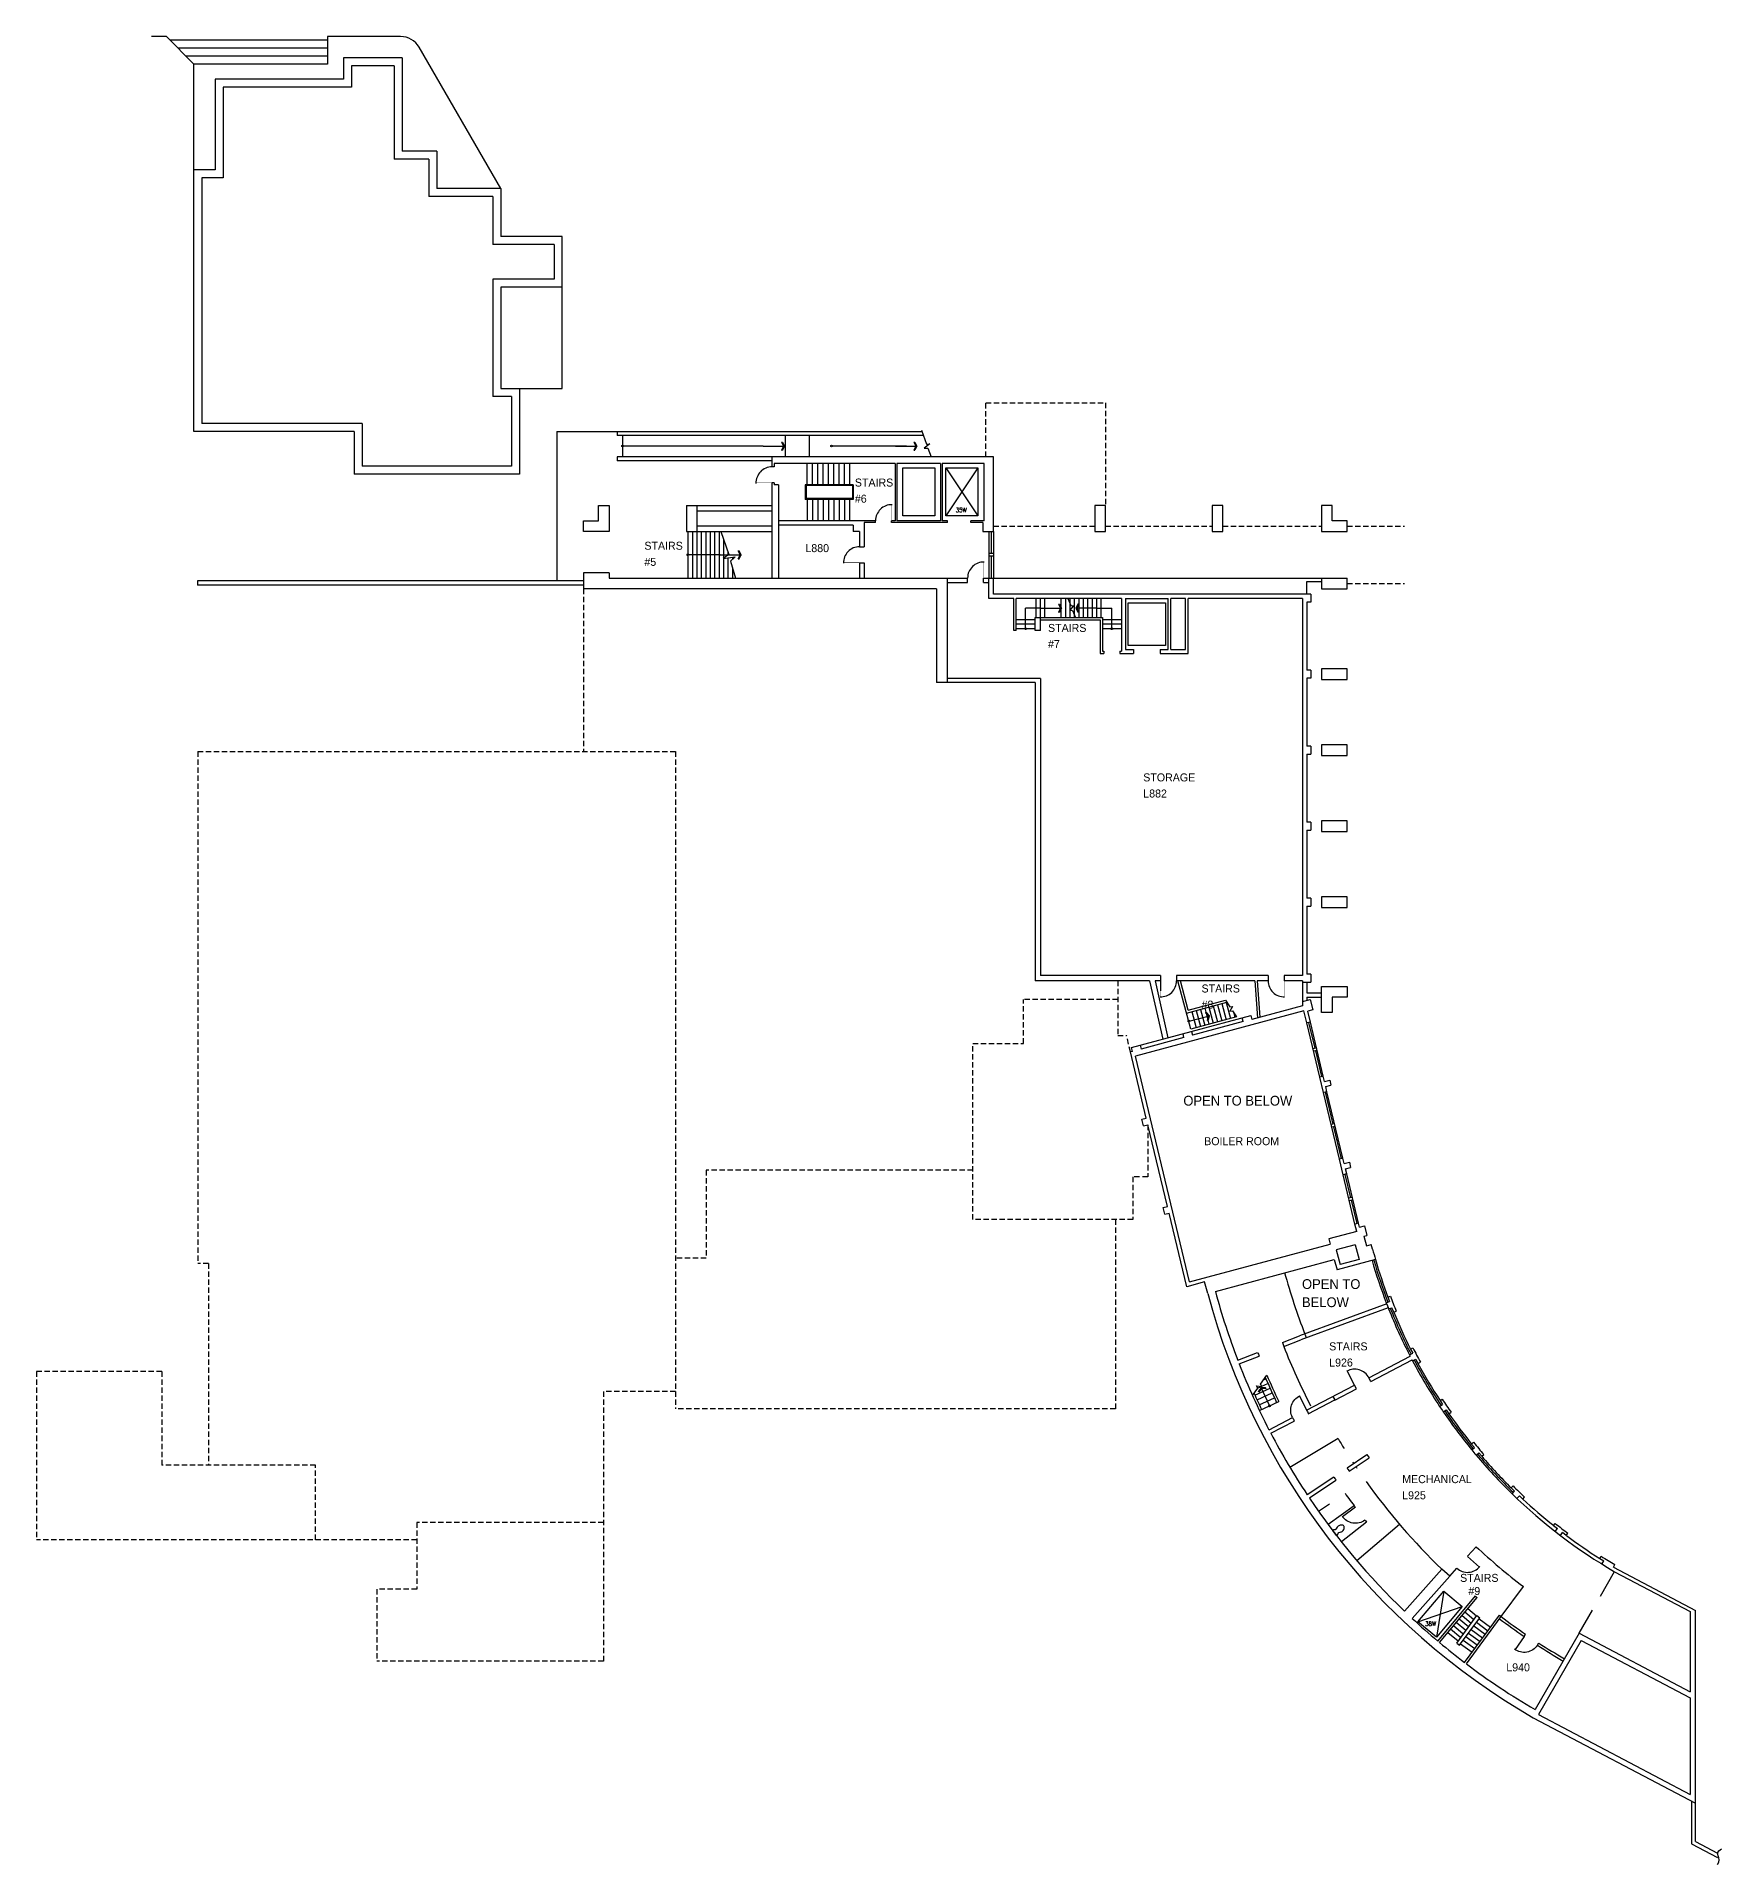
# Model space of a CAD drawing. Extents: x 1035 to 9059, y 37 to 4156.
# Drawn here: x 5269 to 9059, y 37 to 4148 of the extents above; entities that cross this region are included whole.
import ezdxf

# ---------------------------------------------------------------- set-up
doc = ezdxf.new("R2010")
doc.units = 0
doc.header["$LTSCALE"] = 96
doc.header["$MEASUREMENT"] = 0
doc.linetypes.add('HIDDEN2', pattern=[0.1875, 0.125, -0.0625])
doc.layers.get('0').update_dxf_attribs({"linetype": 'CONTINUOUS'})
for name, color, linetype in [('A-ANNO-RNUM', 4, 'CONTINUOUS'), ('A-ANNO-TEXT', 4, 'CONTINUOUS'), ('A-DOOR-EXST', 8, 'CONTINUOUS'), ('A-GLAZ-EXST', 30, 'CONTINUOUS'), ('A-GLAZ-SILL-EXST', 34, 'CONTINUOUS'), ('A-OVHD-EXST', 30, 'HIDDEN2'), ('A-VERT-STRS', 34, 'CONTINUOUS'), ('A-WALL-EXST', 7, 'CONTINUOUS'), ('A-WALL-SHFT-EXST', 34, 'CONTINUOUS'), ('P-FIXT', 3, 'CONTINUOUS')]:
    doc.layers.add(name, color=color, linetype=linetype)
doc.styles.add('ARIAL', font='arial.ttf')
doc.styles.add('PP-FPLL-unverified$0$STANDARD', font='ROMANS.shx', dxfattribs={"width": 0.85})

# ---------------------------------------------------------------- blocks, each defined once
blk = doc.blocks.new('ARROW')
for p, q in [((0, 0), (47.9, 0)), ((41, 9), (45.5, 0)), ((41, 9), (43.2, 9)), ((45.5, 0), (41, -9)), ((43.2, 9), (47.7, 0)), ((47.7, 0), (43.2, -9)), ((41, -9), (43.2, -9))]:
    blk.add_line(p, q)
for points in [[(41, 9), (45.5, 0), (43.2, 9), (47.7, 0)], [(41, -9), (45.5, 0), (43.2, -9), (47.7, 0)]]:
    blk.add_solid(points)
blk = doc.blocks.new('90S1')
blk.add_line((-0.5, 0), (-0.5, 1))
blk.add_arc((-0.5, 0), 1, 0, 91.707)
blk = doc.blocks.new('TOILET3')
for p, q in [((0, -7), (0, 7)), ((2.5, 7), (0, 7)), ((5.6, 5), (2.5, 7)), ((7.2, 5), (5.6, 5)), ((12.3, 6.8), (7.2, 5)), ((2.5, -7), (0, -7)), ((5.6, -5), (2.5, -7)), ((7.2, -5), (5.6, -5)), ((12.3, -6.8), (7.2, -5))]:
    blk.add_line(p, q)
for centre, radius, start, end in [((15.7, -3.1), 10.5, 90, 108.8354), ((16.2, -0.6), 8.05, 71.1646, 93.7754), ((15.2, -6.5), 14, 57.6462, 74.7553), ((16.2, -4), 11.3, 36.0611, 55.3641), ((20.1, 0), 5.93, 360, 26.7012), ((20.1, 0), 5.93, 333.2988, 0), ((15.7, 3.1), 10.5, 251.1646, 270), ((15.7, 3.1), 10.5, 270, 288.8354), ((15.7, 5.9), 13.2, 284.9626, 301.7838), ((16.2, 4), 11.3, 304.6359, 323.9389)]:
    blk.add_arc(centre, radius, start, end)

msp = doc.modelspace()

# ---------------------------------------------------------------- linework, layer by layer
at = {"layer": 'A-ANNO-TEXT'}
for p, q in [((6904, 3227), (6587.5, 3227)), ((7226.2, 3227), (7057.6, 3227)), ((6806.8, 2982.5), (6734.5, 2982.5)), ((7527.3, 2862.6), (7494.1, 2862.6)), ((7494.1, 2816), (7494.1, 2862.6)), ((7655, 2862.6), (7688.1, 2862.6)), ((7688.1, 2816), (7688.1, 2862.6))]:
    msp.add_line(p, q, dxfattribs=at)
msp.add_lwpolyline([(9050, 36.6), (9053.3, 41.9), (9054.1, 46.8), (9053.3, 51.3), (9051.8, 55.6), (9050.8, 59.6), (9051, 63.6), (9053.4, 67.5), (9059, 71.6)], dxfattribs=at)
for centre in [(6587.5, 3227), (7057.6, 3227), (6734.5, 2982.5), (7494.1, 2816), (7688.1, 2816), (7861, 1933.5), (8042.7, 1067.8)]:
    msp.add_circle(centre, 2, dxfattribs=at)
at = {"layer": 'A-DOOR-EXST'}
for points in [[(6923.5, 3180, 0.422967), (6887.5, 3142.9)], [(7193.6, 3094.9, 0.422967), (7156.5, 3059)], [(7120.5, 3000.5, 0.422967), (7084.5, 2963.4)], [(7400.6, 2965.9, 0.422967), (7363.5, 2930)], [(7796.4, 1988, 0.422967), (7833.5, 2024)], [(8039.5, 2024, 0.422967), (8076.6, 1988)]]:
    msp.add_lwpolyline(points, format="xyb", dxfattribs=at)
at = {"layer": 'A-DOOR-EXST', "const_width": 1}
for points in [[(6923.5, 3144), (6887.5, 3144)], [(7192.5, 3059), (7192.5, 3095)], [(7120.5, 2964.5), (7084.5, 2964.5)], [(7399.5, 2930), (7399.5, 2966)], [(7797.5, 2024), (7797.5, 1988)], [(8075.5, 2024), (8075.5, 1988)]]:
    msp.add_lwpolyline(points, dxfattribs=at)
at = {"layer": 'A-GLAZ-EXST'}
for p, q in [((7416.5, 3035), (7416.5, 2985.5)), ((7421.5, 2985.5), (7411.5, 2985.5)), ((7421.5, 2979.5), (7411.5, 2979.5)), ((7416.5, 2979.5), (7416.5, 2930))]:
    msp.add_line(p, q, dxfattribs=at)
at = {"layer": 'A-GLAZ-EXST', "extrusion": (0, 0, -1)}
for p, q in [((8130.5, 1930.2), (8144.3, 1872.3)), ((8145.7, 1866.5), (8159.6, 1808.6)), ((8168, 1773.6), (8185.2, 1701.6)), ((8186.6, 1695.8), (8203.8, 1623.8)), ((8212.2, 1588.8), (8224.8, 1536.3)), ((8226.1, 1530.5), (8238.7, 1478))]:
    msp.add_line(p, q, dxfattribs=at)
at = {"layer": 'A-GLAZ-EXST'}
for start, end in [(196.1625, 200.9633), (201.6844, 207.1242), (207.8452, 213.546), (214.267, 219.3822), (220.1033, 225.804)]:
    msp.add_arc((9421.9, 1727.8), 1192, start, end, dxfattribs=at)
at = {"layer": 'A-GLAZ-SILL-EXST'}
for p, q in [((7411.5, 3035), (7411.5, 2930)), ((7421.5, 3035), (7421.5, 2930)), ((8148.2, 1873.3), (8140.4, 1871.4)), ((8149.6, 1867.4), (8141.8, 1865.6)), ((8189.1, 1702.6), (8181.3, 1700.7)), ((8190.5, 1696.7), (8182.7, 1694.9)), ((8228.6, 1537.2), (8220.9, 1535.4)), ((8230, 1531.4), (8222.3, 1529.5))]:
    msp.add_line(p, q, dxfattribs=at)
at = {"layer": 'A-GLAZ-SILL-EXST', "extrusion": (0, 0, -1)}
for p, q in [((8155.7, 1807.7), (8126.6, 1929.3)), ((8163.5, 1809.6), (8134.4, 1931.1)), ((8199.9, 1622.9), (8164.1, 1772.7)), ((8207.7, 1624.8), (8171.8, 1774.5)), ((8234.8, 1477), (8208.3, 1587.9)), ((8242.6, 1478.9), (8216.1, 1589.8))]:
    msp.add_line(p, q, dxfattribs=at)
at = {"layer": 'A-GLAZ-SILL-EXST'}
for radius, start, end in [(1196, 196.1548, 200.9633), (1188, 196.1625, 200.4569), (1196, 201.6819, 207.1242), (1188, 202.1933, 206.6177), (1196, 207.8428, 213.546), (1188, 208.3541, 213.0395), (1196, 214.2646, 219.3847), (1188, 214.7759, 218.8733), (1196, 220.1033, 225.8065), (1188, 220.6097, 225.2951)]:
    msp.add_arc((9421.9, 1727.8), radius, start, end, dxfattribs=at)
at = {"layer": 'A-OVHD-EXST', "linetype": 'HIDDEN2'}
for p, q in [((7404.5, 3203), (7404.5, 3324)), ((7404.5, 3324), (7673.5, 3324)), ((7673.5, 3324), (7673.5, 3093))]:
    msp.add_line(p, q, dxfattribs=at)
at = {"layer": 'A-OVHD-EXST'}
for p, q in [((7421.5, 3047), (7649.5, 3047)), ((7673.5, 3047), (7913.5, 3047)), ((7937.5, 3047), (8159.5, 3047)), ((8217.5, 3047), (8346.3, 3047)), ((6499.5, 2906), (6499.5, 2540)), ((8217.5, 2918), (8346.3, 2918)), ((5632.5, 2540), (6706.5, 2540)), ((5632.5, 2540), (5632.5, 1388)), ((6706.5, 2540), (6706.5, 1061)), ((7701.5, 2024), (7701.5, 1901)), ((7701.5, 1982), (7489.5, 1982)), ((7489.5, 1883), (7489.5, 1982)), ((7701.5, 1901), (7721, 1901)), ((7375.5, 1487), (7375.5, 1883)), ((7375.5, 1883), (7489.5, 1883)), ((7768.5, 1699.8), (7768.5, 1583)), ((7375.5, 1598), (6775.5, 1598)), ((6775.5, 1598), (6775.5, 1400)), ((7768.5, 1583), (7735.5, 1583)), ((7735.5, 1583), (7735.5, 1487)), ((7735.5, 1487), (7375.5, 1487)), ((7696.5, 1487), (7696.5, 1061)), ((6775.5, 1400), (6706.5, 1400)), ((5656.5, 1388), (5632.5, 1388)), ((5656.5, 1388), (5656.5, 935)), ((5551.5, 1145), (5269.5, 1145)), ((5269.5, 1145), (5269.5, 767)), ((5551.5, 1145), (5551.5, 935)), ((6706.5, 1100), (6544.5, 1100)), ((6544.5, 1100), (6544.5, 494)), ((7696.5, 1061), (6706.5, 1061)), ((5896.5, 935), (5551.5, 935)), ((5896.5, 767), (5896.5, 935)), ((6544.5, 806), (6124.5, 806)), ((6124.5, 806), (6124.5, 656)), ((6124.5, 767), (5269.5, 767)), ((6124.5, 656), (6034.5, 656)), ((6034.5, 656), (6034.5, 494)), ((6544.5, 494), (6034.5, 494))]:
    msp.add_line(p, q, dxfattribs=at)
at = {"layer": 'A-OVHD-EXST', "extrusion": (0, 0, -1)}
msp.add_line((7729.8, 1864.2), (7721, 1901), dxfattribs=at)
at = {"layer": 'A-VERT-STRS'}
for p, q in [((5923.5, 4140), (5569.5, 4140)), ((5923.5, 4122), (5587.5, 4122)), ((5923.5, 4104), (5605.5, 4104)), ((6439.5, 3260), (6439.5, 2924)), ((6439.5, 3260), (7260.7, 3260)), ((6575.5, 3260), (6575.5, 3251)), ((7263.8, 3251), (6575.5, 3251)), ((6587.5, 3251), (6587.5, 3203)), ((6953.5, 3251), (6953.5, 3203)), ((7007.5, 3251), (7007.5, 3203)), ((6575.5, 3203), (6575.5, 3194)), ((6923.5, 3203), (6575.5, 3203)), ((6923.5, 3194), (6575.5, 3194)), ((7002.5, 3140), (7002.5, 3188)), ((7014.5, 3140), (7014.5, 3188)), ((7026.5, 3140), (7026.5, 3188)), ((7038.5, 3140), (7038.5, 3188)), ((7050.5, 3140), (7050.5, 3188)), ((7062.5, 3140), (7062.5, 3188)), ((7074.5, 3140), (7074.5, 3188)), ((7086.5, 3140), (7086.5, 3188)), ((7098.5, 3138), (7098.5, 3188)), ((7106.5, 3140), (6998.5, 3140)), ((6998.5, 3140), (6998.5, 3107)), ((7104.5, 3138), (7000.5, 3138)), ((7000.5, 3138), (7000.5, 3109)), ((7104.5, 3138), (7104.5, 3109)), ((7106.5, 3140), (7106.5, 3107)), ((7106.5, 3107), (6998.5, 3107)), ((7104.5, 3109), (7000.5, 3109)), ((7002.5, 3107), (7002.5, 3059)), ((7014.5, 3107), (7014.5, 3059)), ((7026.5, 3107), (7026.5, 3059)), ((7038.5, 3107), (7038.5, 3059)), ((7050.5, 3107), (7050.5, 3059)), ((7062.5, 3107), (7062.5, 3059)), ((7074.5, 3107), (7074.5, 3059)), ((7086.5, 3107), (7086.5, 3059)), ((7098.5, 3059), (7098.5, 3109)), ((6734.5, 3035), (6734.5, 2930)), ((6744.5, 3035), (6744.5, 2930)), ((6754.5, 3035), (6754.5, 2930)), ((6764.5, 3035), (6764.5, 2930)), ((6774.5, 3035), (6774.5, 2930)), ((6784.5, 3035), (6784.5, 2930)), ((6794.5, 3035), (6794.5, 2930)), ((6804.5, 3035), (6804.5, 2930)), ((6814.5, 3017.6), (6814.5, 2930)), ((6824.5, 2988.7), (6824.5, 2981.6)), ((6824.5, 2975.6), (6824.5, 2930)), ((6834.5, 2977.1), (6834.5, 2972)), ((6834.5, 2954.1), (6834.5, 2930)), ((7517.5, 2841.2), (7517.5, 2884)), ((7527.5, 2841.2), (7527.5, 2884)), ((7537.5, 2841.2), (7537.5, 2884)), ((7573.5, 2884), (7573.5, 2841.2)), ((7583.5, 2884), (7583.5, 2841.2)), ((7589, 2884), (7595.5, 2867.9)), ((7593.5, 2884), (7593.5, 2841.2)), ((7603.5, 2884), (7603.5, 2841.2)), ((7613.5, 2884), (7613.5, 2841.2)), ((7623.5, 2884), (7623.5, 2841.2)), ((7633.5, 2884), (7633.5, 2841.2)), ((7643.5, 2884), (7643.5, 2841.2)), ((7653.5, 2884), (7653.5, 2841.2)), ((7663.5, 2884), (7663.5, 2841.2)), ((7601.9, 2867.4), (7593.3, 2857.8)), ((7593.3, 2857.8), (7599.8, 2857.2)), ((7595.5, 2867.9), (7601.9, 2867.4)), ((7599.8, 2857.2), (7606.2, 2841.2)), ((7515.5, 2836), (7472.7, 2836)), ((7515.5, 2826), (7472.7, 2826)), ((7515.5, 2816), (7472.7, 2816)), ((7709.5, 2836), (7666.7, 2836)), ((7709.5, 2826), (7666.7, 2826)), ((7709.5, 2816), (7666.7, 2816)), ((7943.6, 1980.5), (7953.2, 1965.8)), ((7959.4, 1966.5), (7953, 1955.7)), ((7953, 1955.7), (7959.3, 1956.4)), ((7953.2, 1965.8), (7959.4, 1966.5)), ((7959.3, 1956.4), (7968.1, 1942.8)), ((8015.9, 1107.7), (8012.9, 1113.2)), ((8012.9, 1113.2), (8025.3, 1111.4)), ((8015.8, 1108), (8024, 1111.6)), ((8022.3, 1116.9), (8036.5, 1137.3)), ((8025.3, 1111.4), (8022.3, 1116.9)), ((8025, 1112.1), (8039, 1118.4)), ((8029.2, 1126.8), (8034.4, 1129.1)), ((8004.4, 1091.1), (8015.9, 1107.7)), ((8009.6, 1092.2), (8043.8, 1107.7)), ((8014.6, 1081.3), (8048.6, 1097)), ((8019.6, 1070.4), (8053.5, 1086.4)), ((8020, 1057.4), (8063.3, 1078.2)), ((8196.6, 994.4), (8088.5, 929.7)), ((8152.4, 830.9), (8177.4, 847.8)), ((8232.6, 843.5), (8174.5, 801)), ((8261, 806.7), (8204.6, 762)), ((8238.6, 720.5), (8334.6, 802.2)), ((8487.8, 729.6), (8507.2, 751.3)), ((8447.8, 684.7), (8463.9, 702.7)), ((8563.7, 594), (8613.5, 661.7)), ((8786.7, 639.7), (8818.7, 695.1)), ((8484.3, 562.6), (8462.7, 580.7)), ((8463.6, 534.4), (8509.2, 596.3)), ((8490.3, 570.7), (8469.1, 588.4)), ((8470, 529.7), (8515.6, 591.6)), ((8496.2, 578.7), (8475.5, 596.1)), ((8502.2, 586.8), (8481.9, 603.7)), ((8508.1, 594.9), (8488.3, 611.4)), ((8508, 581.3), (8533.8, 562.3)), ((8509.2, 596.3), (8515.6, 591.6)), ((8514, 589.3), (8539.7, 570.4)), ((8738.7, 556.5), (8768.7, 608.5)), ((8466.5, 538.4), (8443.4, 557.7)), ((8472.5, 546.5), (8449.8, 565.4)), ((8478.4, 554.5), (8456.2, 573.1)), ((8478.4, 541), (8504.1, 522)), ((8484.3, 549.1), (8510.1, 530.1)), ((8490.2, 557.1), (8516, 538.2)), ((8496.2, 565.2), (8521.9, 546.2)), ((8502.1, 573.2), (8527.9, 554.3)), ((8463.6, 534.4), (8470, 529.7)), ((8472.4, 533), (8498.2, 514))]:
    msp.add_line(p, q, dxfattribs=at)
at = {"layer": 'A-VERT-STRS', "extrusion": (0, 0, -1)}
for p, q in [((7865.8, 1915.4), (7836.7, 2024)), ((7859.8, 1958.1), (7842.2, 2024)), ((7856.1, 1951.6), (7946.6, 1975.9)), ((7859.8, 1958.1), (7943.6, 1980.5)), ((7945, 1975.5), (7954.7, 1939.2)), ((7968.1, 1942.8), (7865.8, 1915.4)), ((7867.7, 1954.7), (7877.4, 1918.5)), ((7877.4, 1957.3), (7887.1, 1921.1)), ((7887, 1959.9), (7896.7, 1923.7)), ((7896.7, 1962.5), (7906.4, 1926.3)), ((7906.3, 1965.1), (7916, 1928.9)), ((7916, 1967.7), (7925.7, 1931.5)), ((7925.7, 1970.3), (7935.4, 1934.1)), ((7935.3, 1972.9), (7945, 1936.6)), ((7961.3, 1953.3), (7964.3, 1941.8))]:
    msp.add_line(p, q, dxfattribs=at)
at = {"layer": 'A-VERT-STRS'}
for points in [[(7259.7, 3263), (7270.7, 3231), (7278.7, 3232), (7265.7, 3222), (7273.7, 3222), (7281.7, 3203)], [(6808.5, 3035), (6826.5, 2983), (6813.5, 2974), (6840.5, 2978), (6830.5, 2968), (6841.5, 2930)]]:
    msp.add_lwpolyline(points, dxfattribs=at)
for centre, radius, start, end in [((9573, 1786.1), 1554, 195.599, 200.9985), ((9517.7, 1777.7), 1554, 201.7577, 207.1593), ((9421.9, 1727.8), 1511.2, 203.2094, 205.5563), ((9421.9, 1727.8), 1506, 203.0845, 205.5558), ((9421.9, 1727.8), 1548.7, 204.0721, 205.5594), ((9421.9, 1727.8), 1428, 210.9023, 211.9465), ((9421.9, 1727.8), 1428, 213.3914, 213.5812), ((9421.9, 1727.8), 1428, 213.913, 214.0735), ((9421.9, 1727.8), 1482, 215.305, 216.8179), ((9421.9, 1727.8), 1428, 215.5182, 225.9984), ((9421.9, 1727.8), 1482, 218.211, 218.4293), ((9421.9, 1727.8), 1338, 226.8715, 232.8289)]:
    msp.add_arc(centre, radius, start, end, dxfattribs=at)
at = {"layer": 'A-WALL-EXST'}
for p, q in [((5561.5, 4148), (5527.8, 4148)), ((5623.5, 4086), (5561.5, 4148)), ((5923.5, 4148), (5923.5, 4086)), ((6088.3, 4148), (5923.5, 4148)), ((6313.5, 3806), (6129.9, 4124)), ((5623.5, 3260), (5623.5, 4086)), ((5923.5, 4086), (5623.5, 4086)), ((5959.5, 4100), (5959.5, 4052)), ((6091.5, 4100), (5959.5, 4100)), ((5977.5, 4082), (5977.5, 4034)), ((6073.5, 4082), (5977.5, 4082)), ((6073.5, 4082), (6073.5, 3872)), ((6091.5, 4100), (6091.5, 3890)), ((5671.5, 4052), (5671.5, 3848)), ((5959.5, 4052), (5671.5, 4052)), ((5689.5, 4034), (5689.5, 3830)), ((5977.5, 4034), (5689.5, 4034)), ((6151.5, 3872), (6073.5, 3872)), ((6169.5, 3890), (6091.5, 3890)), ((6151.5, 3872), (6151.5, 3788)), ((6169.5, 3890), (6169.5, 3806)), ((5671.5, 3848), (5623.5, 3848)), ((5641.5, 3830), (5641.5, 3278)), ((5689.5, 3830), (5641.5, 3830)), ((6295.5, 3788), (6151.5, 3788)), ((6313.5, 3806), (6169.5, 3806)), ((6295.5, 3788), (6295.5, 3680)), ((6313.5, 3806), (6313.5, 3698)), ((6433.5, 3680), (6295.5, 3680)), ((6451.5, 3698), (6313.5, 3698)), ((6433.5, 3680), (6433.5, 3602)), ((6451.5, 3356), (6451.5, 3698)), ((6433.5, 3602), (6295.5, 3602)), ((6295.5, 3602), (6295.5, 3338)), ((6451.5, 3584), (6313.5, 3584)), ((6313.5, 3584), (6313.5, 3356)), ((6337.5, 3338), (6295.5, 3338)), ((6313.5, 3356), (6451.5, 3356)), ((6337.5, 3338), (6337.5, 3182)), ((6355.5, 3356), (6355.5, 3164)), ((5983.5, 3260), (5623.5, 3260)), ((6001.5, 3278), (5641.5, 3278)), ((5983.5, 3260), (5983.5, 3164)), ((6001.5, 3278), (6001.5, 3182)), ((6337.5, 3182), (6001.5, 3182)), ((7421.5, 3203), (6923.5, 3203)), ((6923.5, 3203), (6923.5, 3180)), ((6928.7, 3180), (6923.5, 3180)), ((7200.5, 3188), (6928.7, 3188)), ((6928.7, 3188), (6928.7, 3180)), ((7200.5, 3188), (7200.5, 3059)), ((7302.5, 3188), (7204.5, 3188)), ((7204.5, 3188), (7204.5, 3059)), ((7302.5, 3188), (7302.5, 3059)), ((7400.5, 3188), (7306.5, 3188)), ((7306.5, 3188), (7306.5, 3059)), ((7400.5, 3059), (7400.5, 3188)), ((7421.5, 3035), (7421.5, 3203)), ((6355.5, 3164), (5983.5, 3164)), ((6923.5, 3144), (6923.5, 2930)), ((6928.7, 3144), (6923.5, 3144)), ((6928.7, 3144), (6928.7, 3140)), ((6938.5, 3140), (6928.7, 3140)), ((6938.5, 3140), (6938.5, 2930)), ((6731.5, 3093), (6731.5, 3035)), ((6731.5, 3093), (6923.5, 3093)), ((6755.5, 3035), (6755.5, 3093)), ((7673.5, 3093), (7649.5, 3093)), ((7649.5, 3093), (7649.5, 3035)), ((7673.5, 3035), (7673.5, 3093)), ((7913.5, 3093), (7913.5, 3035)), ((7937.5, 3093), (7913.5, 3093)), ((7937.5, 3035), (7937.5, 3093)), ((6755.5, 3081), (6923.5, 3081)), ((6923.5, 3047), (6755.5, 3047)), ((7156.5, 3059), (6938.5, 3059)), ((7106.5, 3049), (6938.5, 3049)), ((7106.5, 3049), (7106.5, 3035)), ((7156.5, 3055), (7130.5, 3055)), ((7130.5, 3055), (7130.5, 3000.5)), ((7156.5, 3055), (7156.5, 3059)), ((7200.5, 3059), (7192.5, 3059)), ((7192.5, 3055), (7192.5, 3059)), ((7318.5, 3055), (7192.5, 3055)), ((7302.5, 3059), (7204.5, 3059)), ((7318.5, 3059), (7306.5, 3059)), ((7318.5, 3055), (7318.5, 3059)), ((7400.5, 3059), (7370.5, 3059)), ((7370.5, 3055), (7370.5, 3059)), ((7397.5, 3055), (7370.5, 3055)), ((7397.5, 3055), (7397.5, 3035)), ((6731.5, 3035), (6923.5, 3035)), ((7120.5, 3035), (7106.5, 3035)), ((7120.5, 3035), (7120.5, 3000.5)), ((7397.5, 3035), (7421.5, 3035)), ((7649.5, 3035), (7673.5, 3035)), ((7913.5, 3035), (7937.5, 3035)), ((7120.5, 3000.5), (7130.5, 3000.5)), ((7120.5, 2964.5), (7120.5, 2930)), ((7120.5, 2964.5), (7130.5, 2964.5)), ((7130.5, 2964.5), (7130.5, 2930)), ((6499.5, 2924), (5631.5, 2924)), ((5631.5, 2924), (5631.5, 2914)), ((6499.5, 2942), (6499.5, 2906)), ((6557.5, 2942), (6499.5, 2942)), ((6557.5, 2942), (6557.5, 2930)), ((6557.5, 2930), (7363.5, 2930)), ((7317.5, 2930), (7317.5, 2695)), ((7317.5, 2920), (7363.5, 2920)), ((7363.5, 2920), (7363.5, 2930)), ((7399.5, 2930), (8217.5, 2930)), ((7399.5, 2920), (7399.5, 2930)), ((7399.5, 2920), (7411.5, 2920)), ((7411.5, 2884), (7411.5, 2930)), ((7421.5, 2894), (7421.5, 2930)), ((8126.5, 2894), (8126.5, 2922)), ((8126.5, 2922), (8159.5, 2922)), ((8159.5, 2930), (8159.5, 2906)), ((8217.5, 2906), (8217.5, 2930)), ((6499.5, 2914), (5631.5, 2914)), ((7293.5, 2906), (6499.5, 2906)), ((7293.5, 2906), (7293.5, 2695)), ((7467.5, 2884), (7411.5, 2884)), ((8135.5, 2894), (7421.5, 2894)), ((7467.5, 2812), (7467.5, 2884)), ((7709.5, 2884), (7472.7, 2884)), ((7472.7, 2812), (7472.7, 2884)), ((7709.5, 2884), (7709.5, 2765.2)), ((7718.5, 2884), (7718.5, 2769)), ((7718.5, 2884), (7814.5, 2884)), ((7814.5, 2769), (7814.5, 2884)), ((8116.5, 2884), (7859.5, 2884)), ((7859.5, 2760), (7859.5, 2884)), ((8116.5, 2884), (8116.5, 2036)), ((8135.5, 2894), (8135.5, 2876)), ((8159.5, 2906), (8217.5, 2906)), ((7515.5, 2841.2), (7666.7, 2841.2)), ((7515.5, 2812), (7515.5, 2841.2)), ((7527.5, 2812), (7527.5, 2841.2)), ((7666.7, 2841.2), (7666.7, 2765.2)), ((8126.5, 2876), (8126.5, 2723)), ((8135.5, 2876), (8126.5, 2876)), ((7472.7, 2812), (7467.5, 2812)), ((7527.5, 2812), (7515.5, 2812)), ((7527.5, 2836), (7661.5, 2836)), ((7661.5, 2836), (7661.5, 2760)), ((7661.5, 2760), (7670.1, 2760)), ((7666.7, 2765.2), (7670.1, 2765.2)), ((7670.1, 2765.2), (7670.1, 2760)), ((7706.1, 2765.2), (7706.1, 2760)), ((7706.1, 2765.2), (7709.5, 2765.2)), ((7706.1, 2760), (7736.5, 2760)), ((7718.5, 2769), (7736.5, 2769)), ((7736.5, 2769), (7736.5, 2760)), ((7796.5, 2769), (7796.5, 2760)), ((7796.5, 2769), (7814.5, 2769)), ((7796.5, 2760), (7859.5, 2760)), ((8135.5, 2723), (8126.5, 2723)), ((8135.5, 2723), (8135.5, 2705)), ((8217.5, 2726), (8159.5, 2726)), ((8159.5, 2726), (8159.5, 2702)), ((8217.5, 2702), (8217.5, 2726)), ((7515.5, 2695), (7293.5, 2695)), ((7527.5, 2704), (7317.5, 2704)), ((7515.5, 2695), (7515.5, 2024)), ((7527.5, 2704), (7527.5, 2036)), ((8135.5, 2705), (8126.5, 2705)), ((8126.5, 2705), (8126.5, 2552)), ((8159.5, 2702), (8217.5, 2702)), ((8135.5, 2552), (8126.5, 2552)), ((8135.5, 2552), (8135.5, 2534)), ((8159.5, 2555), (8159.5, 2531)), ((8217.5, 2555), (8159.5, 2555)), ((8217.5, 2531), (8217.5, 2555)), ((8126.5, 2534), (8135.5, 2534)), ((8126.5, 2534), (8126.5, 2381)), ((8159.5, 2531), (8217.5, 2531)), ((8135.5, 2381), (8126.5, 2381)), ((8126.5, 2363), (8135.5, 2363)), ((8126.5, 2363), (8126.5, 2210)), ((8135.5, 2381), (8135.5, 2363)), ((8217.5, 2384), (8159.5, 2384)), ((8159.5, 2384), (8159.5, 2360)), ((8159.5, 2360), (8217.5, 2360)), ((8217.5, 2360), (8217.5, 2384)), ((8135.5, 2210), (8126.5, 2210)), ((8126.5, 2192), (8135.5, 2192)), ((8126.5, 2192), (8126.5, 2039)), ((8135.5, 2210), (8135.5, 2192)), ((8217.5, 2213), (8159.5, 2213)), ((8159.5, 2213), (8159.5, 2189)), ((8159.5, 2189), (8217.5, 2189)), ((8217.5, 2189), (8217.5, 2213)), ((7772.9, 2024), (7515.5, 2024)), ((7797.5, 2036), (7527.5, 2036)), ((7772.9, 2024), (7802.5, 1893)), ((7785.2, 2024), (7814.1, 1896.1)), ((7797.5, 2024), (7785.2, 2024)), ((7797.5, 2036), (7797.5, 2001.4)), ((8039.5, 2036), (7833.5, 2036)), ((7833.5, 2036), (7833.5, 2024)), ((8009.5, 2024), (7833.5, 2024)), ((8009.5, 2024), (8015.2, 1940.7)), ((8014.7, 2024.3), (8020.4, 1942.1)), ((8039.5, 2024), (8014.8, 2024)), ((8039.5, 2036), (8039.5, 2024)), ((8116.5, 2036), (8075.5, 2036)), ((8075.5, 2036), (8075.5, 2024)), ((8116.5, 2024), (8075.5, 2024)), ((8116.5, 2024), (8116.5, 1967.9)), ((8116.5, 2021), (8135.5, 2021)), ((8135.5, 2039), (8126.5, 2039)), ((8126.5, 2021), (8126.5, 1997)), ((8135.5, 2039), (8135.5, 2021)), ((8126.5, 1997), (8159.5, 1997)), ((8126.5, 1987), (8159.5, 1987)), ((8126.5, 1987), (8126.5, 1979.9)), ((8120.1, 1956.4), (7741.3, 1854.9)), ((8116.5, 1967.9), (8002.8, 1937.4)), ((7850.2, 1896.5), (7753.6, 1870.6)), ((7983.5, 1932.2), (7869.5, 1901.7)), ((8238.8, 1460.5), (8175.9, 1443.6)), ((8175.9, 1443.6), (8179, 1431.9)), ((8244.8, 1469.7), (8256.4, 1472.8)), ((8254.9, 1449.6), (8261.5, 1451.4)), ((8254.9, 1449.6), (8260.6, 1428.3)), ((7862.8, 1347.2), (8179, 1431.9)), ((8235.3, 1430.5), (8192.8, 1419.1)), ((8192.8, 1419.1), (8201.6, 1386.2)), ((8235.3, 1430.5), (8244.1, 1397.6)), ((8260.6, 1428.3), (8271.5, 1431.3)), ((8274.4, 1420.2), (8271.5, 1431.3)), ((7920.9, 1325.5), (8188.3, 1397.2)), ((8188.3, 1397.2), (8194.5, 1374)), ((8280.9, 1397.1), (8194.5, 1374)), ((8244.1, 1397.6), (8201.6, 1386.2)), ((7896.6, 1346.7), (7856.3, 1335.9)), ((8306.1, 1297.3), (8109.9, 1225.2)), ((8309.4, 1288.9), (8113.2, 1216.8)), ((8305.1, 1299.9), (8312.6, 1302.8)), ((8308.8, 1312.6), (8314.4, 1314.8)), ((8308.8, 1312.6), (8312.6, 1302.8)), ((8310.5, 1286), (8318, 1288.8)), ((8321.9, 1279.1), (8318, 1288.8)), ((8321.9, 1279.1), (8327.5, 1281.2)), ((8071.7, 1210.2), (8109.9, 1225.2)), ((8074.4, 1201.6), (8113.2, 1216.8)), ((8359.8, 1195.6), (8365.2, 1198.3)), ((8359.8, 1195.6), (8364.6, 1186.2)), ((7971.1, 1171), (8015.8, 1188.4)), ((7974.4, 1162.6), (8019.1, 1180)), ((8265.9, 1131.2), (8358.9, 1179.7)), ((8270.2, 1123), (8363.2, 1171.4)), ((8357.5, 1182.6), (8364.6, 1186.2)), ((8364.4, 1169.2), (8371.5, 1172.9)), ((8371.5, 1172.9), (8376.4, 1163.6)), ((8376.4, 1163.6), (8381.8, 1166.4)), ((8126.1, 1058.5), (8234, 1114.6)), ((8238.2, 1106.4), (8234, 1114.6)), ((8270.2, 1123), (8265.9, 1131.2)), ((8129.5, 1050.1), (8189.4, 1081.3)), ((8185.3, 1089.3), (8189.4, 1081.3)), ((8189.6, 1081.1), (8238.2, 1106.4)), ((8425.1, 1066.9), (8431.8, 1071.3)), ((8426, 1080.1), (8431, 1083.4)), ((8426, 1080.1), (8431.8, 1071.3)), ((8041.4, 1014.4), (8094.1, 1041.9)), ((8045.5, 1006.4), (8098.3, 1033.9)), ((8433.5, 1054.5), (8440.2, 1058.9)), ((8440.2, 1058.9), (8446.1, 1050.2)), ((8446.1, 1050.2), (8451.1, 1053.6)), ((8216.9, 928.5), (8261.7, 958.7)), ((8221.9, 921.1), (8266.7, 951.2)), ((8261.7, 958.7), (8266.7, 951.2)), ((8497, 982.2), (8501.6, 986.1)), ((8503.6, 974.1), (8497, 982.2)), ((8497.5, 968.9), (8503.6, 974.1)), ((8507.1, 957.4), (8513.2, 962.6)), ((8520, 954.6), (8513.2, 962.6)), ((8520, 954.6), (8524.6, 958.4)), ((8127.3, 868.3), (8187, 908.5)), ((8132.3, 860.8), (8192, 901)), ((8586.2, 883.5), (8590.3, 887.8)), ((8593.7, 876.1), (8586.2, 883.5)), ((8588.2, 870.3), (8593.7, 876.1)), ((8599, 859.9), (8604.5, 865.7)), ((8612.2, 858.5), (8604.5, 865.7)), ((8612.2, 858.5), (8616.3, 862.9)), ((8681.6, 798.7), (8685.3, 803.4)), ((8681.6, 798.7), (8689.9, 792.2)), ((8685, 785.8), (8689.9, 792.2)), ((8696.9, 776.6), (8701.8, 783)), ((8710.1, 776.7), (8701.8, 783)), ((8710.1, 776.7), (8713.8, 781.4)), ((8346, 606.5), (8429.9, 700.7)), ((8447.8, 684.7), (8429.9, 700.7)), ((8785.6, 724.6), (8788.7, 729.7)), ((8785.6, 724.6), (8794.5, 719.1)), ((8790.2, 712.3), (8794.5, 719.1)), ((8816, 705.3), (8819.4, 710.9)), ((8816, 705.3), (9000.5, 608)), ((8363.5, 590), (8447.8, 684.7)), ((8818.6, 694.9), (8988.5, 605.2)), ((8421, 539.1), (8505.7, 640.4)), ((8425, 535.7), (8509.7, 637)), ((8481.2, 490.9), (8559.5, 597.2)), ((8485.4, 487.7), (8563.7, 594)), ((8988.5, 605.2), (8988.5, 424.7)), ((9000.5, 88.3), (9000.5, 608)), ((8615, 549.5), (8618.5, 554.6)), ((8738.7, 556.5), (8639.7, 385.1)), ((8645, 529.7), (8648.3, 534.7)), ((8743.3, 540.5), (8647.2, 374.1)), ((8738.7, 556.5), (8988.5, 424.7)), ((8743.3, 540.5), (8988.5, 411.1)), ((8647.2, 374.1), (8988.5, 194)), ((8988.5, 411.1), (8988.5, 194)), ((8635.9, 366.5), (9000.5, 174.1)), ((8991.5, 178.9), (8991.5, 82.9)), ((8991.5, 82.9), (9049.9, 52.1)), ((9000.5, 88.3), (9049.9, 62.2))]:
    msp.add_line(p, q, dxfattribs=at)
at = {"layer": 'A-WALL-EXST', "extrusion": (0, 0, -1)}
for p, q in [((8116.5, 1977.2), (8133.8, 1981.8)), ((8133.8, 1981.8), (8140, 1958.6)), ((7732.1, 1874.1), (8000.5, 1946.1)), ((7983.5, 1932.2), (7981.3, 1940.9)), ((8000.5, 1946.1), (8002.8, 1937.4)), ((8126.6, 1929.3), (8120.1, 1956.4)), ((8140, 1958.6), (8128.5, 1955.5)), ((8134.4, 1931.1), (8128.5, 1955.5)), ((7850.2, 1896.5), (7848, 1905.2)), ((7867.2, 1910.3), (7869.5, 1901.7)), ((8134.4, 1931.1), (8126.6, 1929.3)), ((7734.3, 1865.4), (7729.8, 1864.2)), ((7765.4, 1715.5), (7729.8, 1864.2)), ((7734.3, 1865.4), (7732.1, 1874.1)), ((7862.8, 1347.2), (7741.3, 1854.9)), ((7751.3, 1879.3), (7753.6, 1870.6)), ((8163.5, 1809.6), (8155.7, 1807.7)), ((8166.3, 1797.9), (8163.5, 1809.6)), ((8164.1, 1772.7), (8155.7, 1807.7)), ((8171.8, 1774.5), (8164.1, 1772.7)), ((8164.1, 1772.7), (8164.1, 1772.7)), ((8166.3, 1797.9), (8177.9, 1800.7)), ((8169.1, 1786.2), (8180.7, 1789)), ((8171.8, 1774.5), (8169.1, 1786.2)), ((8171.8, 1774.5), (8171.8, 1774.5)), ((8177.9, 1800.7), (8180.7, 1789)), ((7755.7, 1713.2), (7765.4, 1715.5)), ((7759.4, 1697.6), (7755.7, 1713.2)), ((7759.4, 1697.6), (7769.2, 1699.9)), ((7813, 1516.8), (7769.2, 1699.9)), ((8207.7, 1624.8), (8199.9, 1622.9)), ((8208.3, 1587.9), (8199.9, 1622.9)), ((8210.5, 1613.1), (8207.7, 1624.8)), ((8210.5, 1613.1), (8222.2, 1615.9)), ((8213.3, 1601.4), (8225, 1604.2)), ((8222.2, 1615.9), (8225, 1604.2)), ((8216.1, 1589.8), (8208.3, 1587.9)), ((8208.3, 1587.9), (8208.3, 1587.9)), ((8216.1, 1589.8), (8213.3, 1601.4)), ((8216.1, 1589.8), (8216.1, 1589.8)), ((7803.3, 1514.5), (7813, 1516.8)), ((7807, 1498.9), (7803.3, 1514.5)), ((7807, 1498.9), (7816.7, 1501.2)), ((7856.3, 1335.9), (7816.7, 1501.2)), ((8242.6, 1478.9), (8234.8, 1477)), ((8238.8, 1460.5), (8234.8, 1477)), ((8244.8, 1469.7), (8242.6, 1478.9)), ((8256.4, 1472.8), (8261.5, 1451.4)), ((7903.5, 1320.8), (7896.6, 1346.7))]:
    msp.add_line(p, q, dxfattribs=at)
at = {"layer": 'A-WALL-EXST'}
for points in [[(6557.5, 3093), (6557.5, 3035), (6499.5, 3035), (6499.5, 3059), (6533.5, 3059), (6533.5, 3093)], [(8159.5, 3093), (8159.5, 3035), (8217.5, 3035), (8217.5, 3059), (8183.5, 3059), (8183.5, 3093)], [(8159.5, 1953), (8159.5, 2011), (8217.5, 2011), (8217.5, 1987), (8183.5, 1987), (8183.5, 1953)]]:
    msp.add_lwpolyline(points, close=True, dxfattribs=at)
for centre, radius, start, end in [((6088.3, 4100), 48, 30, 90), ((9421.9, 1727.8), 1188, 195.0049, 196.1625), ((9421.9, 1727.8), 1572, 195.0049, 240), ((9421.9, 1727.8), 1554, 195.0049, 200.9985), ((9421.9, 1727.8), 1196, 200.9633, 201.6819), ((9421.9, 1727.8), 1182, 200.4543, 202.1995), ((9421.9, 1727.8), 1446, 200.9737, 201.3303), ((9421.9, 1727.8), 1392, 200.9759, 201.3303), ((9421.9, 1727.8), 1182, 206.6152, 208.3604), ((9421.9, 1727.8), 1554, 201.3303, 207.329), ((9421.9, 1727.8), 1506, 200.9879, 201.3303), ((9421.9, 1727.8), 1196, 207.1242, 207.2804), ((9421.9, 1727.8), 1196, 207.7116, 207.8428), ((9421.9, 1727.8), 1182, 213.037, 214.7822), ((9419.4, 1725), 1491, 207.2685, 207.6144), ((9424.9, 1727.4), 1461, 207.2496, 207.6026), ((9421.9, 1727.8), 1196, 213.546, 214.2646), ((9421.9, 1727.8), 1554, 207.6608, 213.5812), ((9421.9, 1727.8), 1196, 219.3847, 220.1033), ((9421.9, 1727.8), 1182, 218.8671, 220.6123), ((9421.9, 1727.8), 1482, 213.565, 213.913), ((9421.9, 1727.8), 1446, 213.5564, 213.913), ((9421.9, 1727.8), 1196, 225.8065, 239.7115), ((9421.9, 1727.8), 1182, 225.2889, 227.0341), ((9421.9, 1727.8), 1554, 213.913, 226.1854), ((9421.9, 1727.8), 1188, 227.0315, 231.456), ((9421.9, 1727.8), 1182, 231.4497, 233.1949), ((9421.9, 1727.8), 1188, 233.1924, 237.6131), ((9421.9, 1727.8), 1182, 237.6106, 239.3558), ((9421.9, 1727.8), 1422, 229.8848, 230.0963), ((9421.9, 1727.8), 1554, 227.0707, 229.9028), ((9421.9, 1727.8), 1422, 232.6648, 232.8763), ((9421.9, 1727.8), 1428, 232.8795, 235.5972), ((9421.9, 1727.8), 1422, 232.8795, 235.5971), ((9421.9, 1727.8), 1554, 230.0963, 232.7469), ((9421.9, 1727.8), 1422, 237.0416, 239.7593), ((9421.9, 1727.8), 1428, 237.0416, 239.7593), ((9421.9, 1727.8), 1554, 232.9405, 239.7788)]:
    msp.add_arc(centre, radius, start, end, dxfattribs=at)
at = {"layer": 'A-WALL-SHFT-EXST'}
for p, q in [((7314.5, 3178), (7386.5, 3070)), ((7386.5, 3178), (7314.5, 3070)), ((7853.5, 2884), (7820.5, 2884)), ((7820.5, 2769), (7820.5, 2884)), ((7853.5, 2769), (7853.5, 2884)), ((7820.5, 2769), (7853.5, 2769)), ((8376.5, 582.6), (8475.7, 617)), ((8434.3, 651.6), (8418, 547.9))]:
    msp.add_line(p, q, dxfattribs=at)
for points in [[(7217.5, 3178), (7289.5, 3178), (7289.5, 3070), (7217.5, 3070)], [(7314.5, 3178), (7386.5, 3178), (7386.5, 3070), (7314.5, 3070)], [(7724.5, 2874.5), (7808.5, 2874.5), (7808.5, 2778.5), (7724.5, 2778.5)], [(8434.3, 651.6), (8475.7, 617), (8418, 547.9), (8376.5, 582.6)]]:
    msp.add_lwpolyline(points, close=True, dxfattribs=at)

# ---------------------------------------------------------------- block references
at = {"layer": 'A-ANNO-TEXT'}
for p in [(6904, 3227), (7201.4, 3227), (7527.3, 2862.6)]:
    msp.add_blockref('ARROW', p, dxfattribs=at)
at = {"layer": 'A-ANNO-TEXT', "xscale": -1}
for p, rotation in [((6806.8, 2982.5), 180), ((7861, 1933.5), 194.3967347919044), ((8044, 1065.6), 295.0899002855855)]:
    msp.add_blockref('ARROW', p, dxfattribs=dict(at, rotation=rotation))
msp.add_blockref('ARROW', (7655, 2862.6), dxfattribs=at)
at = {"layer": 'A-DOOR-EXST', "zscale": 36}
for p, xscale, yscale, rotation in [((8249.9, 1122.9), 36, 36, 27), ((8110.1, 1050.2), -36, 36, 27.20180068400848), ((8246.5, 825.4), -36, 36, 126.227662177698), ((8475.8, 716.1), -36, -36, 48.30000000000235), ((8629.9, 539.4), 36, -36, 325.712551610264)]:
    msp.add_blockref('90S1', p, dxfattribs=dict(at, xscale=xscale, yscale=yscale, rotation=rotation))
at = {"layer": 'P-FIXT', "rotation": 36.8864764488648}
msp.add_blockref('TOILET3', (8188.9, 782), dxfattribs=at)

# ---------------------------------------------------------------- texts
at = {"layer": 'A-ANNO-RNUM', "style": 'ARIAL', "width": 0.95}
for s, p in [('L880', (6998.7, 2988.3)), ('L882', (7758.6, 2436.4)), ('L926', (8176.8, 1156.5)), ('L925', (8341, 857.9)), ('L940', (8575.1, 470.9))]:
    msp.add_text(s, height=18, dxfattribs=at).set_placement(p)
at = {"layer": 'A-ANNO-TEXT'}
for s, height, style, width, p in [('STAIRS', 18, 'ARIAL', 0.95, (7110, 3135.8)), ('#6', 18, 'ARIAL', 0.95, (7110, 3099.5)), ('35W', 10.06, 'PP-FPLL-unverified$0$STANDARD', 0.85, (7336.7, 3078)), ('STAIRS', 18, 'ARIAL', 0.95, (6636.6, 2993.7)), ('#5', 18, 'ARIAL', 0.95, (6636.6, 2957.4)), ('STAIRS', 18, 'ARIAL', 0.95, (7544.4, 2808.8)), ('#7', 18, 'ARIAL', 0.95, (7544.4, 2772.5)), ('STORAGE', 18, 'ARIAL', 0.95, (7758.6, 2472.6)), ('STAIRS', 18, 'ARIAL', 0.95, (7889.7, 1997.8)), ('#8', 18, 'ARIAL', 0.95, (7889.7, 1961.5)), ('OPEN TO BELOW', 22, 'ARIAL', 0.95, (7848.7, 1743.4)), ('BOILER ROOM', 18, 'ARIAL', 0.95, (7895.6, 1654.4)), ('OPEN TO', 22, 'ARIAL', 0.95, (8115.6, 1331)), ('BELOW', 22, 'ARIAL', 0.95, (8115.6, 1290.1)), ('STAIRS', 18, 'ARIAL', 0.95, (8176.8, 1192.8)), ('MECHANICAL', 18, 'ARIAL', 0.95, (8341, 894.2)), ('STAIRS', 18, 'ARIAL', 0.95, (8471.2, 672.1)), ('#9', 18, 'ARIAL', 0.95, (8489.8, 642.6)), ('38W', 10.06, 'PP-FPLL-unverified$0$STANDARD', 0.85, (8392.5, 573))]:
    msp.add_text(s, height=height, dxfattribs=dict(at, style=style, width=width)).set_placement(p)

doc.saveas('drawing.dxf')
